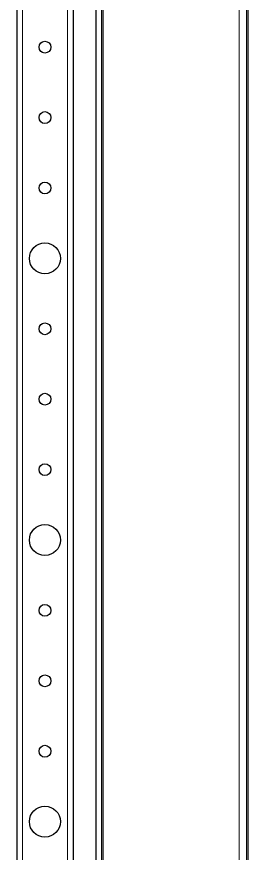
# Model space of a CAD drawing. Header units: millimetres. Extents: x -1414 to 3240, y -1920 to 1219.
# Drawn here: x -449.9 to -367.8, y -832.4 to -535.4 of the extents above; entities that cross this region are included whole.
import ezdxf

# ---------------------------------------------------------------- set-up
doc = ezdxf.new("R2010")
doc.units = ezdxf.units.MM

msp = doc.modelspace()

# ---------------------------------------------------------------- linework, layer by layer
at = {"color": 7, "linetype": 'Continuous', "lineweight": 25}
for p, q in [((-421.94, 620.28), (-421.94, -1062.72)), ((-419.94, 620.28), (-419.94, -1062.72)), ((-368.44, 610.57), (-368.44, -1053)), ((-449.94, 596.28), (-449.94, -1038.72)), ((-429.94, 596.28), (-429.94, -1038.72))]:
    msp.add_line(p, q, dxfattribs=at)
at = {"color": 8, "linetype": 'Continuous', "lineweight": 18}
for p, q in [((-419.34, -1062.72), (-419.34, 620.28)), ((-367.84, -1054.04), (-367.84, 611.61)), ((-371.04, 606.07), (-371.04, -1048.5)), ((-447.94, 596.28), (-447.94, -1038.72)), ((-431.94, 596.28), (-431.94, -1038.72))]:
    msp.add_line(p, q, dxfattribs=at)
at = {"color": 7, "linetype": 'Continuous', "lineweight": 25}
for centre, radius in [((-439.94, -546.22), 2.1), ((-439.94, -571.22), 2.1), ((-439.94, -596.22), 2.1), ((-439.94, -621.22), 5.5), ((-439.94, -646.22), 2.1), ((-439.94, -671.22), 2.1), ((-439.94, -696.22), 2.1), ((-439.94, -721.22), 5.5), ((-439.94, -746.22), 2.1), ((-439.94, -771.22), 2.1), ((-439.94, -796.22), 2.1), ((-439.94, -821.22), 5.5)]:
    msp.add_circle(centre, radius, dxfattribs=at)

doc.saveas('drawing.dxf')
